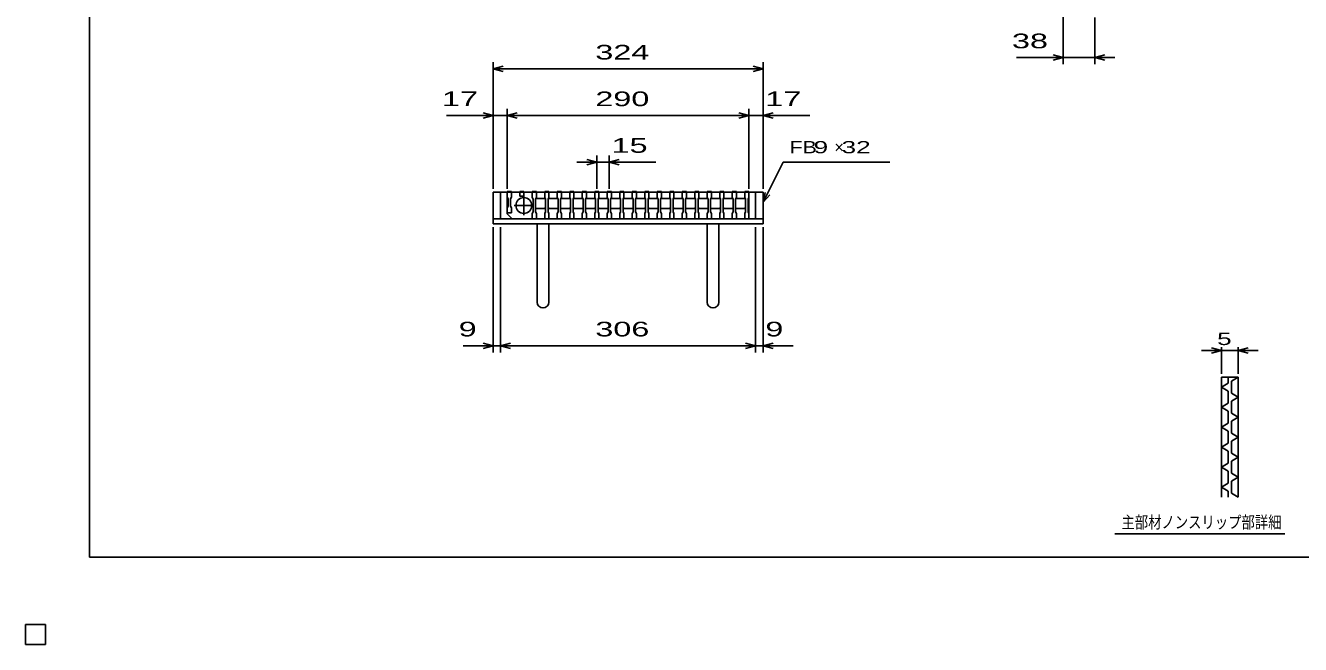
# Model space of a CAD drawing. Units: millimetres, scale not verified. Extents: x -1456 to 1389, y -1026 to 839.
# Drawn here: x -1456 to 74, y -1026 to -283 of the extents above; entities that cross this region are included whole.
import ezdxf
from ezdxf.enums import TextEntityAlignment as Align

# ---------------------------------------------------------------- set-up
doc = ezdxf.new("R2010")
doc.units = ezdxf.units.MM
doc.header["$LTSCALE"] = 8
for name, color, linetype, lineweight in [('0_2', 150, 'Continuous', 25), ('16', 3, 'Continuous', 25), ('19', 6, 'Continuous', 25), ('22', 4, 'Continuous', 25), ('32', 4, 'Continuous', 25)]:
    doc.layers.add(name, color=color, linetype=linetype, lineweight=lineweight)
doc.styles.add('ベクトル', font='')
doc.styles.get('ベクトル').set_extended_font_data('ベクトル')

msp = doc.modelspace()

# ---------------------------------------------------------------- linework, layer by layer
at = {"layer": '0_2'}
for p, q in [((-1379.2, -921.2), (-1379.2, 838.8)), ((1388.8, -921.2), (-1379.2, -921.2))]:
    msp.add_line(p, q, dxfattribs=at)
at = {"layer": '16'}
for p, q in [((-878, -483), (-878, -482.3)), ((-878, -482.3), (-873, -482.3)), ((-878, -483), (-878, -489)), ((-873, -483), (-878, -483)), ((-878, -483), (-878, -509)), ((-878, -483), (-588, -483)), ((-878, -489), (-877, -491)), ((-874, -483), (-849, -483)), ((-874, -491), (-873, -489)), ((-873, -482.3), (-873, -483)), ((-873, -489), (-873, -483)), ((-863, -483), (-863, -482.3)), ((-863, -482.3), (-858, -482.3)), ((-863, -483), (-863, -488)), ((-858, -483), (-863, -483)), ((-863, -488), (-858, -488)), ((-858, -482.3), (-858, -483)), ((-858, -488), (-858, -483)), ((-858, -487.5), (-858, -510.5)), ((-848, -483), (-848, -482.3)), ((-848, -482.3), (-843, -482.3)), ((-848, -483), (-848, -489.5)), ((-843, -483), (-848, -483)), ((-848, -489.5), (-847, -491.5)), ((-844, -491.5), (-843, -489.5)), ((-843, -482.3), (-843, -483)), ((-843, -489.5), (-843, -483)), ((-833, -483), (-833, -482.3)), ((-833, -482.3), (-828, -482.3)), ((-833, -483), (-833, -489.5)), ((-828, -483), (-833, -483)), ((-833, -489.5), (-832, -491.5)), ((-829, -491.5), (-828, -489.5)), ((-828, -482.3), (-828, -483)), ((-828, -489.5), (-828, -483)), ((-818, -483), (-818, -482.3)), ((-818, -482.3), (-813, -482.3)), ((-818, -483), (-818, -489.5)), ((-813, -483), (-818, -483)), ((-818, -489.5), (-817, -491.5)), ((-814, -491.5), (-813, -489.5)), ((-813, -482.3), (-813, -483)), ((-813, -489.5), (-813, -483)), ((-803, -483), (-803, -482.3)), ((-803, -482.3), (-798, -482.3)), ((-803, -483), (-803, -489.5)), ((-798, -483), (-803, -483)), ((-803, -489.5), (-802, -491.5)), ((-799, -491.5), (-798, -489.5)), ((-798, -482.3), (-798, -483)), ((-798, -489.5), (-798, -483)), ((-788, -483), (-788, -482.3)), ((-788, -482.3), (-783, -482.3)), ((-788, -483), (-788, -489.5)), ((-783, -483), (-788, -483)), ((-788, -489.5), (-787, -491.5)), ((-784, -491.5), (-783, -489.5)), ((-783, -482.3), (-783, -483)), ((-783, -489.5), (-783, -483)), ((-773, -483), (-773, -482.3)), ((-773, -482.3), (-768, -482.3)), ((-773, -483), (-773, -489.5)), ((-768, -483), (-773, -483)), ((-773, -489.5), (-772, -491.5)), ((-769, -491.5), (-768, -489.5)), ((-768, -482.3), (-768, -483)), ((-768, -489.5), (-768, -483)), ((-758, -483), (-758, -482.3)), ((-758, -482.3), (-753, -482.3)), ((-758, -483), (-758, -489.5)), ((-753, -483), (-758, -483)), ((-758, -489.5), (-757, -491.5)), ((-754, -491.5), (-753, -489.5)), ((-753, -482.3), (-753, -483)), ((-753, -489.5), (-753, -483)), ((-743, -483), (-743, -482.3)), ((-743, -482.3), (-738, -482.3)), ((-743, -483), (-743, -489.5)), ((-738, -483), (-743, -483)), ((-743, -489.5), (-742, -491.5)), ((-739, -491.5), (-738, -489.5)), ((-738, -482.3), (-738, -483)), ((-738, -489.5), (-738, -483)), ((-728, -483), (-728, -482.3)), ((-728, -482.3), (-723, -482.3)), ((-728, -483), (-728, -489.5)), ((-723, -483), (-728, -483)), ((-728, -489.5), (-727, -491.5)), ((-724, -491.5), (-723, -489.5)), ((-723, -482.3), (-723, -483)), ((-723, -489.5), (-723, -483)), ((-713, -483), (-713, -482.3)), ((-713, -482.3), (-708, -482.3)), ((-713, -483), (-713, -489.5)), ((-708, -483), (-713, -483)), ((-713, -489.5), (-712, -491.5)), ((-709, -491.5), (-708, -489.5)), ((-708, -482.3), (-708, -483)), ((-708, -489.5), (-708, -483)), ((-698, -483), (-698, -482.3)), ((-698, -482.3), (-693, -482.3)), ((-698, -483), (-698, -489.5)), ((-693, -483), (-698, -483)), ((-698, -489.5), (-697, -491.5)), ((-694, -491.5), (-693, -489.5)), ((-693, -482.3), (-693, -483)), ((-693, -489.5), (-693, -483)), ((-683, -483), (-683, -482.3)), ((-683, -482.3), (-678, -482.3)), ((-683, -483), (-683, -489.5)), ((-678, -483), (-683, -483)), ((-683, -489.5), (-682, -491.5)), ((-679, -491.5), (-678, -489.5)), ((-678, -482.3), (-678, -483)), ((-678, -489.5), (-678, -483)), ((-668, -483), (-668, -482.3)), ((-668, -482.3), (-663, -482.3)), ((-668, -483), (-668, -489.5)), ((-663, -483), (-668, -483)), ((-668, -489.5), (-667, -491.5)), ((-664, -491.5), (-663, -489.5)), ((-663, -482.3), (-663, -483)), ((-663, -489.5), (-663, -483)), ((-653, -483), (-653, -482.3)), ((-653, -482.3), (-648, -482.3)), ((-653, -483), (-653, -489.5)), ((-648, -483), (-653, -483)), ((-653, -489.5), (-652, -491.5)), ((-649, -491.5), (-648, -489.5)), ((-648, -482.3), (-648, -483)), ((-648, -489.5), (-648, -483)), ((-638, -483), (-638, -482.3)), ((-638, -482.3), (-633, -482.3)), ((-638, -483), (-638, -489.5)), ((-633, -483), (-638, -483)), ((-638, -489.5), (-637, -491.5)), ((-634, -491.5), (-633, -489.5)), ((-633, -482.3), (-633, -483)), ((-633, -489.5), (-633, -483)), ((-623, -483), (-623, -482.3)), ((-623, -482.3), (-618, -482.3)), ((-623, -483), (-623, -489.5)), ((-618, -483), (-623, -483)), ((-623, -489.5), (-622, -491.5)), ((-619, -491.5), (-618, -489.5)), ((-618, -482.3), (-618, -483)), ((-618, -489.5), (-618, -483)), ((-608, -483), (-608, -482.3)), ((-608, -482.3), (-603, -482.3)), ((-608, -483), (-608, -489.5)), ((-603, -483), (-608, -483)), ((-608, -489.5), (-607, -491.5)), ((-604, -491.5), (-603, -489.5)), ((-603, -482.3), (-603, -483)), ((-603, -489.5), (-603, -483)), ((-593, -483), (-593, -482.3)), ((-593, -482.3), (-588, -482.3)), ((-593, -483), (-593, -489.5)), ((-588, -483), (-593, -483)), ((-593, -489.5), (-592, -491.5)), ((-589, -491.5), (-588, -489.5)), ((-588, -482.3), (-588, -483)), ((-588, -489.5), (-588, -483)), ((-588, -515), (-588, -483)), ((-877, -500), (-878, -502)), ((-878, -502), (-878, -508)), ((-877, -491), (-877, -500)), ((-874, -500), (-874, -491)), ((-873, -502), (-874, -500)), ((-873, -508), (-873, -502)), ((-869.5, -499), (-846.5, -499)), ((-847, -491.5), (-847, -506.5)), ((-844, -491.5), (-843, -490.5)), ((-844, -506.5), (-844, -491.5)), ((-843, -502.5), (-844, -501.5)), ((-843, -490.5), (-833, -490.5)), ((-833, -502.5), (-843, -502.5)), ((-833, -490.5), (-832, -491.5)), ((-832, -501.5), (-833, -502.5)), ((-832, -491.5), (-832, -506.5)), ((-829, -491.5), (-828, -490.5)), ((-829, -506.5), (-829, -491.5)), ((-828, -502.5), (-829, -501.5)), ((-828, -490.5), (-818, -490.5)), ((-818, -502.5), (-828, -502.5)), ((-818, -490.5), (-817, -491.5)), ((-817, -501.5), (-818, -502.5)), ((-817, -491.5), (-817, -506.5)), ((-814, -491.5), (-813, -490.5)), ((-814, -506.5), (-814, -491.5)), ((-813, -502.5), (-814, -501.5)), ((-813, -490.5), (-803, -490.5)), ((-803, -502.5), (-813, -502.5)), ((-803, -490.5), (-802, -491.5)), ((-802, -501.5), (-803, -502.5)), ((-802, -491.5), (-802, -506.5)), ((-799, -491.5), (-798, -490.5)), ((-799, -506.5), (-799, -491.5)), ((-798, -502.5), (-799, -501.5)), ((-798, -490.5), (-788, -490.5)), ((-788, -502.5), (-798, -502.5)), ((-788, -490.5), (-787, -491.5)), ((-787, -501.5), (-788, -502.5)), ((-787, -491.5), (-787, -506.5)), ((-784, -491.5), (-783, -490.5)), ((-784, -506.5), (-784, -491.5)), ((-783, -502.5), (-784, -501.5)), ((-783, -490.5), (-773, -490.5)), ((-773, -502.5), (-783, -502.5)), ((-773, -490.5), (-772, -491.5)), ((-772, -501.5), (-773, -502.5)), ((-772, -491.5), (-772, -506.5)), ((-769, -491.5), (-768, -490.5)), ((-769, -506.5), (-769, -491.5)), ((-768, -502.5), (-769, -501.5)), ((-768, -490.5), (-758, -490.5)), ((-758, -502.5), (-768, -502.5)), ((-758, -490.5), (-757, -491.5)), ((-757, -501.5), (-758, -502.5)), ((-757, -491.5), (-757, -506.5)), ((-754, -491.5), (-753, -490.5)), ((-754, -506.5), (-754, -491.5)), ((-753, -502.5), (-754, -501.5)), ((-753, -490.5), (-743, -490.5)), ((-743, -502.5), (-753, -502.5)), ((-743, -490.5), (-742, -491.5)), ((-742, -501.5), (-743, -502.5)), ((-742, -491.5), (-742, -506.5)), ((-739, -491.5), (-738, -490.5)), ((-739, -506.5), (-739, -491.5)), ((-738, -502.5), (-739, -501.5)), ((-738, -490.5), (-728, -490.5)), ((-728, -502.5), (-738, -502.5)), ((-728, -490.5), (-727, -491.5)), ((-727, -501.5), (-728, -502.5)), ((-727, -491.5), (-727, -506.5)), ((-724, -491.5), (-723, -490.5)), ((-724, -506.5), (-724, -491.5)), ((-723, -502.5), (-724, -501.5)), ((-723, -490.5), (-713, -490.5)), ((-713, -502.5), (-723, -502.5)), ((-713, -490.5), (-712, -491.5)), ((-712, -501.5), (-713, -502.5)), ((-712, -491.5), (-712, -506.5)), ((-709, -491.5), (-708, -490.5)), ((-709, -506.5), (-709, -491.5)), ((-708, -502.5), (-709, -501.5)), ((-708, -490.5), (-698, -490.5)), ((-698, -502.5), (-708, -502.5)), ((-698, -490.5), (-697, -491.5)), ((-697, -501.5), (-698, -502.5)), ((-697, -491.5), (-697, -506.5)), ((-694, -491.5), (-693, -490.5)), ((-694, -506.5), (-694, -491.5)), ((-693, -502.5), (-694, -501.5)), ((-693, -490.5), (-683, -490.5)), ((-683, -502.5), (-693, -502.5)), ((-683, -490.5), (-682, -491.5)), ((-682, -501.5), (-683, -502.5)), ((-682, -491.5), (-682, -506.5)), ((-679, -491.5), (-678, -490.5)), ((-679, -506.5), (-679, -491.5)), ((-678, -502.5), (-679, -501.5)), ((-678, -490.5), (-668, -490.5)), ((-668, -502.5), (-678, -502.5)), ((-668, -490.5), (-667, -491.5)), ((-667, -501.5), (-668, -502.5)), ((-667, -491.5), (-667, -506.5)), ((-664, -491.5), (-663, -490.5)), ((-664, -506.5), (-664, -491.5)), ((-663, -502.5), (-664, -501.5)), ((-663, -490.5), (-653, -490.5)), ((-653, -502.5), (-663, -502.5)), ((-653, -490.5), (-652, -491.5)), ((-652, -501.5), (-653, -502.5)), ((-652, -491.5), (-652, -506.5)), ((-649, -491.5), (-648, -490.5)), ((-649, -506.5), (-649, -491.5)), ((-648, -502.5), (-649, -501.5)), ((-648, -490.5), (-638, -490.5)), ((-638, -502.5), (-648, -502.5)), ((-638, -490.5), (-637, -491.5)), ((-637, -501.5), (-638, -502.5)), ((-637, -491.5), (-637, -506.5)), ((-634, -491.5), (-633, -490.5)), ((-634, -506.5), (-634, -491.5)), ((-633, -502.5), (-634, -501.5)), ((-633, -490.5), (-623, -490.5)), ((-623, -502.5), (-633, -502.5)), ((-623, -490.5), (-622, -491.5)), ((-622, -501.5), (-623, -502.5)), ((-622, -491.5), (-622, -506.5)), ((-619, -491.5), (-618, -490.5)), ((-619, -506.5), (-619, -491.5)), ((-618, -502.5), (-619, -501.5)), ((-618, -490.5), (-608, -490.5)), ((-608, -502.5), (-618, -502.5)), ((-608, -490.5), (-607, -491.5)), ((-607, -501.5), (-608, -502.5)), ((-607, -491.5), (-607, -506.5)), ((-604, -491.5), (-603, -490.5)), ((-604, -506.5), (-604, -491.5)), ((-603, -502.5), (-604, -501.5)), ((-603, -490.5), (-593, -490.5)), ((-593, -502.5), (-603, -502.5)), ((-593, -490.5), (-592, -491.5)), ((-592, -501.5), (-593, -502.5)), ((-592, -491.5), (-592, -506.5)), ((-589, -506.5), (-589, -491.5)), ((-878, -508), (-873, -508)), ((-878, -509), (-872, -515)), ((-872, -515), (-588, -515)), ((-847, -506.5), (-848, -508.5)), ((-848, -508.5), (-848, -515)), ((-848, -515), (-843, -515)), ((-843, -508.5), (-844, -506.5)), ((-843, -515), (-843, -508.5)), ((-832, -506.5), (-833, -508.5)), ((-833, -508.5), (-833, -515)), ((-833, -515), (-828, -515)), ((-828, -508.5), (-829, -506.5)), ((-828, -515), (-828, -508.5)), ((-817, -506.5), (-818, -508.5)), ((-818, -508.5), (-818, -515)), ((-818, -515), (-813, -515)), ((-813, -508.5), (-814, -506.5)), ((-813, -515), (-813, -508.5)), ((-802, -506.5), (-803, -508.5)), ((-803, -508.5), (-803, -515)), ((-803, -515), (-798, -515)), ((-798, -508.5), (-799, -506.5)), ((-798, -515), (-798, -508.5)), ((-787, -506.5), (-788, -508.5)), ((-788, -508.5), (-788, -515)), ((-788, -515), (-783, -515)), ((-783, -508.5), (-784, -506.5)), ((-783, -515), (-783, -508.5)), ((-772, -506.5), (-773, -508.5)), ((-773, -508.5), (-773, -515)), ((-773, -515), (-768, -515)), ((-768, -508.5), (-769, -506.5)), ((-768, -515), (-768, -508.5)), ((-757, -506.5), (-758, -508.5)), ((-758, -508.5), (-758, -515)), ((-758, -515), (-753, -515)), ((-753, -508.5), (-754, -506.5)), ((-753, -515), (-753, -508.5)), ((-742, -506.5), (-743, -508.5)), ((-743, -508.5), (-743, -515)), ((-743, -515), (-738, -515)), ((-738, -508.5), (-739, -506.5)), ((-738, -515), (-738, -508.5)), ((-727, -506.5), (-728, -508.5)), ((-728, -508.5), (-728, -515)), ((-728, -515), (-723, -515)), ((-723, -508.5), (-724, -506.5)), ((-723, -515), (-723, -508.5)), ((-712, -506.5), (-713, -508.5)), ((-713, -508.5), (-713, -515)), ((-713, -515), (-708, -515)), ((-708, -508.5), (-709, -506.5)), ((-708, -515), (-708, -508.5)), ((-697, -506.5), (-698, -508.5)), ((-698, -508.5), (-698, -515)), ((-698, -515), (-693, -515)), ((-693, -508.5), (-694, -506.5)), ((-693, -515), (-693, -508.5)), ((-682, -506.5), (-683, -508.5)), ((-683, -508.5), (-683, -515)), ((-683, -515), (-678, -515)), ((-678, -508.5), (-679, -506.5)), ((-678, -515), (-678, -508.5)), ((-667, -506.5), (-668, -508.5)), ((-668, -508.5), (-668, -515)), ((-668, -515), (-663, -515)), ((-663, -508.5), (-664, -506.5)), ((-663, -515), (-663, -508.5)), ((-652, -506.5), (-653, -508.5)), ((-653, -508.5), (-653, -515)), ((-653, -515), (-648, -515)), ((-648, -508.5), (-649, -506.5)), ((-648, -515), (-648, -508.5)), ((-637, -506.5), (-638, -508.5)), ((-638, -508.5), (-638, -515)), ((-638, -515), (-633, -515)), ((-633, -508.5), (-634, -506.5)), ((-633, -515), (-633, -508.5)), ((-622, -506.5), (-623, -508.5)), ((-623, -508.5), (-623, -515)), ((-623, -515), (-618, -515)), ((-618, -508.5), (-619, -506.5)), ((-618, -515), (-618, -508.5)), ((-607, -506.5), (-608, -508.5)), ((-608, -508.5), (-608, -515)), ((-608, -515), (-603, -515)), ((-603, -508.5), (-604, -506.5)), ((-603, -515), (-603, -508.5)), ((-592, -506.5), (-593, -508.5)), ((-593, -508.5), (-593, -515)), ((-593, -515), (-588, -515)), ((-588, -508.5), (-589, -506.5)), ((-588, -515), (-588, -508.5)), ((-1432, -1002), (-1456, -1002)), ((-1456, -1002), (-1456, -1026)), ((-1432, -1002), (-1456, -1002)), ((-1456, -1002), (-1456, -1026)), ((-1432, -1002), (-1456, -1002)), ((-1456, -1002), (-1456, -1026)), ((-1432, -1002), (-1456, -1002)), ((-1456, -1002), (-1456, -1026)), ((-1432, -1002), (-1456, -1002)), ((-1456, -1002), (-1456, -1026)), ((-1432, -1026), (-1432, -1002)), ((-1432, -1026), (-1432, -1002)), ((-1432, -1026), (-1432, -1002)), ((-1432, -1026), (-1432, -1002)), ((-1432, -1026), (-1432, -1002)), ((-1456, -1026), (-1432, -1026)), ((-1456, -1026), (-1432, -1026)), ((-1456, -1026), (-1432, -1026)), ((-1456, -1026), (-1432, -1026)), ((-1456, -1026), (-1432, -1026))]:
    msp.add_line(p, q, dxfattribs=at)
msp.add_circle((-858, -499), 9.5, dxfattribs=at)
at = {"layer": '19'}
for p, q in [((-878, -483), (-895, -483)), ((-895, -483), (-895, -521)), ((-886, -515), (-886, -483)), ((-571, -483), (-588, -483)), ((-580, -483), (-580, -515)), ((-571, -521), (-571, -483)), ((-886, -515), (-895, -515)), ((-580, -515), (-886, -515)), ((-580, -515), (-571, -515)), ((-895, -521), (-571, -521)), ((-842, -521), (-842, -615)), ((-828, -615), (-828, -521)), ((-638, -521), (-638, -615)), ((-624, -615), (-624, -521))]:
    msp.add_line(p, q, dxfattribs=at)
for centre in [(-835, -615), (-631, -615)]:
    msp.add_arc(centre, 7, 180, 0, dxfattribs=at)
at = {"layer": '22'}
for p, q in [((-211, -329.5), (-211, -145.5)), ((-173, -329.5), (-173, -273.5)), ((-211, -321.5), (-223, -318.3)), ((-173, -321.5), (-161, -318.3)), ((-895, -479), (-895, -327)), ((-895, -335), (-883, -331.8)), ((-883, -338.2), (-895, -335)), ((-895, -335), (-571, -335)), ((-571, -335), (-583, -331.8)), ((-583, -338.2), (-571, -335)), ((-571, -479), (-571, -327)), ((-267, -321.5), (-211, -321.5)), ((-223, -324.7), (-211, -321.5)), ((-211, -321.5), (-173, -321.5)), ((-161, -324.7), (-173, -321.5)), ((-173, -321.5), (-149, -321.5)), ((-951, -391), (-895, -391)), ((-895, -391), (-907, -387.8)), ((-907, -394.2), (-895, -391)), ((-895, -479), (-895, -383)), ((-895, -391), (-878, -391)), ((-878, -479), (-878, -383)), ((-878, -391), (-866, -387.8)), ((-866, -394.2), (-878, -391)), ((-878, -391), (-588, -391)), ((-588, -391), (-600, -387.8)), ((-600, -394.2), (-588, -391)), ((-588, -479), (-588, -383)), ((-588, -391), (-571, -391)), ((-571, -479), (-571, -383)), ((-571, -391), (-559, -387.8)), ((-559, -394.2), (-571, -391)), ((-571, -391), (-515, -391)), ((-770.5, -479), (-770.5, -439)), ((-755.5, -439), (-755.5, -479)), ((-770.5, -447), (-794.5, -447)), ((-770.5, -447), (-782.5, -443.8)), ((-782.5, -450.2), (-770.5, -447)), ((-770.5, -447), (-755.5, -447)), ((-755.5, -447), (-743.5, -443.8)), ((-743.5, -450.2), (-755.5, -447)), ((-755.5, -447), (-699.5, -447)), ((-571, -495), (-547, -447)), ((-547, -447), (-419, -447)), ((-571, -495), (-568.6, -483.3)), ((-571, -495), (-563, -486.2)), ((-895, -675.4), (-895, -525)), ((-886, -675.4), (-886, -525)), ((-580, -675.4), (-580, -525)), ((-571, -675.4), (-571, -525)), ((-931, -667.4), (-895, -667.4)), ((-895, -667.4), (-907, -664.2)), ((-907, -670.6), (-895, -667.4)), ((-895, -667.4), (-886, -667.4)), ((-886, -667.4), (-874, -664.2)), ((-874, -670.6), (-886, -667.4)), ((-886, -667.4), (-580, -667.4)), ((-580, -667.4), (-592, -664.2)), ((-592, -670.6), (-580, -667.4)), ((-580, -667.4), (-571, -667.4)), ((-571, -667.4), (-559, -664.2)), ((-559, -670.6), (-571, -667.4)), ((-571, -667.4), (-535, -667.4))]:
    msp.add_line(p, q, dxfattribs=at)
at = {"layer": '22', "color": 2}
for p, q in [((-1432, -1002), (-1456, -1002)), ((-1456, -1002), (-1456, -1026)), ((-1432, -1002), (-1456, -1002)), ((-1456, -1002), (-1456, -1026)), ((-1432, -1002), (-1456, -1002)), ((-1456, -1002), (-1456, -1026)), ((-1432, -1026), (-1432, -1002)), ((-1432, -1026), (-1432, -1002)), ((-1432, -1026), (-1432, -1002)), ((-1456, -1026), (-1432, -1026)), ((-1456, -1026), (-1432, -1026)), ((-1456, -1026), (-1432, -1026))]:
    msp.add_line(p, q, dxfattribs=at)
at = {"layer": '32'}
for p, q in [((-20.8, -673.2), (-44.8, -673.2)), ((-20.8, -673.2), (-32.8, -670)), ((-32.8, -676.4), (-20.8, -673.2)), ((-20.8, -701.2), (-20.8, -669.2)), ((-20.8, -673.2), (-0.8, -673.2)), ((-0.8, -669.2), (-0.8, -701.2)), ((-0.8, -673.2), (11.2, -670)), ((11.2, -676.4), (-0.8, -673.2)), ((-0.8, -673.2), (23.2, -673.2)), ((-20.8, -705.2), (-0.8, -705.2)), ((-20.8, -849.2), (-20.8, -705.2)), ((-12.8, -712.4), (-20.8, -717.2)), ((-20.8, -717.2), (-12.8, -722)), ((-12.8, -705.2), (-12.8, -712.4)), ((-0.8, -705.2), (-8.8, -710)), ((-8.8, -710), (-8.8, -724.4)), ((-0.8, -705.2), (-0.8, -849.2)), ((-12.8, -722), (-12.8, -736.4)), ((-8.8, -724.4), (-0.8, -729.2)), ((-0.8, -729.2), (-8.8, -734)), ((-8.8, -734), (-8.8, -748.4)), ((-12.8, -736.4), (-20.8, -741.2)), ((-20.8, -741.2), (-12.8, -746)), ((-12.8, -746), (-12.8, -760.4)), ((-8.8, -748.4), (-0.8, -753.2)), ((-12.8, -760.4), (-20.8, -765.2)), ((-0.8, -753.2), (-8.8, -758)), ((-8.8, -758), (-8.8, -772.4)), ((-20.8, -765.2), (-12.8, -770)), ((-12.8, -770), (-12.8, -784.4)), ((-8.8, -772.4), (-0.8, -777.2)), ((-0.8, -777.2), (-8.8, -782)), ((-12.8, -784.4), (-20.8, -789.2)), ((-20.8, -789.2), (-12.8, -794)), ((-12.8, -794), (-12.8, -808.4)), ((-8.8, -782), (-8.8, -796.4)), ((-12.8, -808.4), (-20.8, -813.2)), ((-8.8, -796.4), (-0.8, -801.2)), ((-0.8, -801.2), (-8.8, -806)), ((-8.8, -806), (-8.8, -820.4)), ((-20.8, -813.2), (-12.8, -818)), ((-12.8, -818), (-12.8, -832.4)), ((-8.8, -820.4), (-0.8, -825.2)), ((-0.8, -825.2), (-8.8, -830)), ((-12.8, -832.4), (-20.8, -837.2)), ((-20.8, -837.2), (-12.8, -842)), ((-8.8, -830), (-8.8, -844.4)), ((-12.8, -842), (-12.8, -849.2)), ((-8.8, -844.4), (-0.8, -849.2)), ((55.2, -893.2), (-148.8, -893.2))]:
    msp.add_line(p, q, dxfattribs=at)

# ---------------------------------------------------------------- texts
at = {"layer": '22', "color": 2, "style": 'ベクトル'}
for s, height, width, p in [(' 324 ', 17.6, 1.65, (-783, -315)), (' 38 ', 17.6, 1.65, (-283, -301.5)), (' 17 ', 17.6, 1.65, (-967, -371)), (' 290 ', 17.6, 1.65, (-783, -371)), (' 17 ', 17.6, 1.65, (-579, -371)), (' 15 ', 17.6, 1.65, (-763.5, -427)), ('FB', 14.66, 1.3, (-539, -429)), (' 9 ', 14.66, 1.6, (-519, -429)), (' 32 ', 14.66, 1.6, (-485.4, -429)), (' 9 ', 17.6, 1.65, (-947, -647.4)), (' 306 ', 17.6, 1.65, (-783, -647.4)), (' 9 ', 17.6, 1.65, (-579, -647.4))]:
    msp.add_text(s, height=height, dxfattribs=dict(at, width=width)).set_placement(p, align=Align.MIDDLE_LEFT)
msp.add_text('×', height=14.7, dxfattribs=at).set_placement((-485.4, -429), align=Align.MIDDLE_LEFT)
at = {"layer": '32', "color": 2, "style": 'ベクトル'}
for s, width, p in [(' 5 ', 1.6, (-34.8, -659.2)), ('主部材ノンスリップ部詳細', 0.8, (-140.8, -879.2))]:
    msp.add_text(s, height=14.66, dxfattribs=dict(at, width=width)).set_placement(p, align=Align.MIDDLE_LEFT)

doc.saveas('drawing.dxf')
